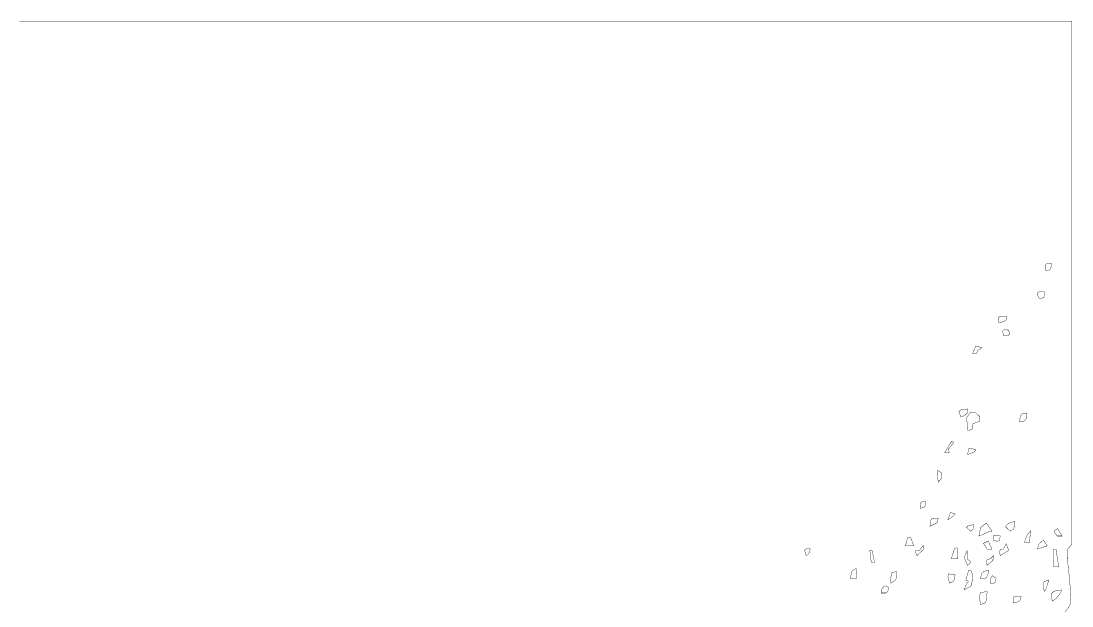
# Model space of a CAD drawing. Extents: x -9.2 to 9.2, y -6.3 to 6.2.
# Drawn here: x 0.21 to 9.17, y 1.26 to 6.25 of the extents above; entities that cross this region are included whole.
import ezdxf

# ---------------------------------------------------------------- set-up
doc = ezdxf.new("R2010")
doc.units = 0
doc.header["$LTSCALE"] = 0.000394
doc.layers.add('OUTLINE', color=7, linetype='CONTINUOUS')

msp = doc.modelspace()

# ---------------------------------------------------------------- linework, layer by layer
at = {"layer": 'OUTLINE', "color": 7, "linetype": 'CONTINUOUS', "const_width": 0.003}
msp.add_lwpolyline([(0.199121, 6.244), (0.310752, 6.244), (0.422389, 6.244), (0.534032, 6.244), (0.645682, 6.244), (0.757338, 6.244), (0.869001, 6.244), (0.980671, 6.244), (1.092348, 6.244), (1.204033, 6.244), (1.315725, 6.244), (1.427425, 6.244), (1.539133, 6.244), (1.65085, 6.244), (1.762575, 6.244), (1.87431, 6.244), (1.986053, 6.244), (2.097805, 6.244), (2.209567, 6.244), (2.321338, 6.244), (2.433119, 6.244), (2.544911, 6.244), (2.656713, 6.244), (2.768525, 6.244), (2.880348, 6.244), (2.992182, 6.244), (3.104028, 6.244), (3.215885, 6.244), (3.327753, 6.244), (3.439634, 6.244), (3.551526, 6.244), (3.663431, 6.244), (3.775348, 6.244), (3.887279, 6.244), (3.999222, 6.244), (4.111178, 6.244), (4.223148, 6.244), (4.335132, 6.244), (4.447129, 6.244), (4.559141, 6.244), (4.671167, 6.244), (4.783207, 6.244), (4.895262, 6.244), (5.007332, 6.244), (5.119418, 6.244), (5.231519, 6.244), (5.343635, 6.244), (5.455768, 6.244), (5.567916, 6.244), (5.680081, 6.244), (5.792262, 6.244), (5.904461, 6.244), (6.016676, 6.244), (6.128908, 6.244), (6.241158, 6.244), (6.353425, 6.244), (6.465711, 6.244), (6.578014, 6.244), (6.690336, 6.244), (6.802676, 6.244), (6.915035, 6.244), (7.027414, 6.244), (7.139811, 6.244), (7.252228, 6.244), (7.364664, 6.244), (7.47712, 6.244), (7.589597, 6.244), (7.702093, 6.244), (7.81461, 6.244), (7.927148, 6.244), (8.039707, 6.244), (8.152288, 6.244), (8.264889, 6.244), (8.377512, 6.244), (8.490158, 6.244), (8.602825, 6.244), (8.715514, 6.244), (8.828226, 6.244), (8.940961, 6.244), (9.053719, 6.244), (9.1665, 6.244), (9.1665, 6.244), (9.1665, 6.119478), (9.1665, 5.996036), (9.1665, 5.87363), (9.1665, 5.752216), (9.1665, 5.63175), (9.1665, 5.512188), (9.1665, 5.393485), (9.1665, 5.275598), (9.1665, 5.158482), (9.1665, 5.042094), (9.1665, 4.926389), (9.1665, 4.811323), (9.1665, 4.696852), (9.1665, 4.582932), (9.1665, 4.469519), (9.1665, 4.356569), (9.1665, 4.244037), (9.1665, 4.13188), (9.1665, 4.020053), (9.1665, 3.908513), (9.1665, 3.797215), (9.1665, 3.686115), (9.1665, 3.575169), (9.1665, 3.464333), (9.1665, 3.353563), (9.1665, 3.242815), (9.1665, 3.132044), (9.1665, 3.021207), (9.1665, 2.910259), (9.1665, 2.799157), (9.1665, 2.687856), (9.1665, 2.576312), (9.1665, 2.464481), (9.1665, 2.352319), (9.1665, 2.239782), (9.1665, 2.126826), (9.1665, 2.013406), (9.1665, 1.899479), (9.1665, 1.785), (9.1665, 1.785), (9.132264, 1.743986), (9.130944, 1.640889), (9.145125, 1.505625), (9.157389, 1.368111), (9.150319, 1.258264), (9.1065, 1.206)], dxfattribs=at)
at = {"layer": 'OUTLINE', "linetype": 'CONTINUOUS', "const_width": 0.003}
for points in [[(8.9445, 4.119), (8.939537, 4.158593), (8.949463, 4.177074), (8.9905, 4.18), (8.989019, 4.141074), (8.978648, 4.123259)], [(8.8885, 3.882), (8.869611, 3.924074), (8.884056, 3.935259), (8.9305, 3.938), (8.931611, 3.899481), (8.923389, 3.884519)], [(8.5415, 3.674), (8.539611, 3.718296), (8.558389, 3.727704), (8.6105, 3.73), (8.605056, 3.693259), (8.584278, 3.681407)], [(8.5825, 3.563), (8.578463, 3.602556), (8.58687, 3.612111), (8.6295, 3.611), (8.635315, 3.573667), (8.624019, 3.563)], [(8.3195, 3.41), (8.34913, 3.474037), (8.403204, 3.460296), (8.3635, 3.435), (8.356759, 3.413407), (8.342907, 3.408926)], [(8.2215, 2.869), (8.204019, 2.916), (8.224315, 2.931667), (8.2775, 2.938), (8.27387, 2.902556), (8.257796, 2.885778)], [(8.2775, 2.757), (8.271389, 2.866759), (8.302944, 2.909407), (8.348, 2.905), (8.382389, 2.873593), (8.381944, 2.835241), (8.3225, 2.81), (8.3215, 2.774037), (8.311833, 2.75963)], [(8.7215, 2.827), (8.727315, 2.874444), (8.741352, 2.895222), (8.7825, 2.902), (8.778685, 2.857222), (8.761315, 2.833778)], [(8.0825, 2.563), (8.141981, 2.663148), (8.161685, 2.654185), (8.1165, 2.597), (8.121241, 2.571296), (8.113759, 2.56337)], [(8.2775, 2.549), (8.281796, 2.567296), (8.286537, 2.586037), (8.2915, 2.605), (8.349204, 2.591148), (8.335796, 2.571519)], [(8.0275, 2.313), (8.0255, 2.347037), (8.0235, 2.381296), (8.0215, 2.416), (8.058389, 2.39263), (8.055278, 2.34637)], [(7.8745, 2.091), (7.877944, 2.130296), (7.886056, 2.146704), (7.9195, 2.15), (7.918944, 2.114481), (7.908389, 2.100519)], [(7.9575, 1.938), (7.96387, 1.988333), (7.977796, 2.005333), (8.0275, 2.007), (8.01913, 1.968444), (7.995204, 1.956556)], [(8.1105, 1.994), (8.117537, 2.014037), (8.124796, 2.034296), (8.1325, 2.055), (8.172352, 2.044296), (8.152648, 2.020037)], [(8.6385, 1.896), (8.599833, 1.937111), (8.625833, 1.962222), (8.6805, 1.98), (8.678056, 1.940222), (8.669611, 1.913111)], [(8.3055, 1.896), (8.268944, 1.928963), (8.285722, 1.94437), (8.3325, 1.952), (8.329944, 1.930148), (8.323389, 1.910519)], [(8.3745, 1.855), (8.3895, 1.927852), (8.439167, 1.965148), (8.4855, 1.896), (8.439389, 1.886037), (8.415278, 1.86963)], [(8.7635, 1.799), (8.783278, 1.858778), (8.815056, 1.901889), (8.8055, 1.799), (8.7915, 1.799), (8.7775, 1.799)], [(9.0415, 1.855), (9.014574, 1.897222), (9.044759, 1.918111), (9.0825, 1.855), (9.069204, 1.855), (9.055463, 1.855)], [(7.7495, 1.771), (7.767204, 1.843444), (7.794463, 1.841222), (7.8195, 1.771), (7.796463, 1.771), (7.773204, 1.771)], [(8.4445, 1.744), (8.413352, 1.792), (8.453981, 1.812667), (8.4855, 1.744), (8.472204, 1.744), (8.458463, 1.744)], [(8.4995, 1.813), (8.495574, 1.855), (8.509426, 1.861667), (8.5555, 1.855), (8.552981, 1.820111), (8.538019, 1.811889)], [(8.5555, 1.688), (8.552722, 1.721185), (8.555944, 1.738815), (8.5825, 1.744), (8.608611, 1.789037), (8.628722, 1.732296)], [(8.8745, 1.744), (8.886907, 1.787), (8.924426, 1.820667), (8.9575, 1.771), (8.930204, 1.762), (8.902463, 1.753)], [(6.9025, 1.688), (6.890204, 1.731037), (6.894796, 1.74363), (6.9365, 1.746), (6.93413, 1.720519), (6.924204, 1.704815)], [(7.4575, 1.632), (7.444981, 1.735333), (7.464685, 1.73), (7.4855, 1.632), (7.476463, 1.632), (7.467204, 1.632)], [(7.8465, 1.688), (7.834278, 1.721259), (7.837389, 1.730074), (7.8705, 1.734), (7.900056, 1.775185), (7.906278, 1.743481)], [(8.1385, 1.66), (8.167685, 1.749778), (8.188648, 1.754889), (8.1945, 1.66), (8.176204, 1.66), (8.157463, 1.66)], [(8.2775, 1.605), (8.248204, 1.673963), (8.27513, 1.72937), (8.2785, 1.655), (8.300019, 1.642259), (8.301981, 1.624407)], [(9.0135, 1.591), (9.012833, 1.742111), (9.032167, 1.739222), (9.0555, 1.591), (9.0415, 1.591), (9.0275, 1.591)], [(8.4445, 1.605), (8.441722, 1.63837), (8.444944, 1.655296), (8.4715, 1.66), (8.499389, 1.687296), (8.493278, 1.64637)], [(7.2775, 1.494), (7.294426, 1.557556), (7.328907, 1.578444), (7.3325, 1.494), (7.314463, 1.494), (7.296204, 1.494)], [(7.6245, 1.452), (7.623167, 1.499), (7.6345, 1.544), (7.6725, 1.551), (7.673389, 1.504), (7.663611, 1.477)], [(8.1245, 1.452), (8.11113, 1.511222), (8.116204, 1.531778), (8.1715, 1.527), (8.169759, 1.490667), (8.156907, 1.467)], [(8.2495, 1.396), (8.265796, 1.440444), (8.285204, 1.469556), (8.2635, 1.48), (8.288636, 1.563808), (8.313148, 1.554544), (8.323692, 1.494976), (8.306924, 1.427872)], [(8.3885, 1.494), (8.4015, 1.535889), (8.415833, 1.553111), (8.4575, 1.563), (8.449833, 1.514889), (8.434167, 1.496778)], [(8.4715, 1.452), (8.474685, 1.492519), (8.488981, 1.516815), (8.5215, 1.496), (8.515648, 1.463259), (8.502685, 1.452741)], [(8.9305, 1.382), (8.925796, 1.436963), (8.930204, 1.46637), (8.9715, 1.48), (8.950648, 1.415037), (8.940019, 1.38963)], [(7.5415, 1.369), (7.549463, 1.407667), (7.57187, 1.431), (7.6065, 1.417), (7.598093, 1.379667), (7.581907, 1.369)], [(8.3885, 1.271), (8.378796, 1.337111), (8.38887, 1.371889), (8.4445, 1.382), (8.442204, 1.325667), (8.431463, 1.286)], [(8.6665, 1.285), (8.667722, 1.333296), (8.684278, 1.34337), (8.7355, 1.341), (8.724944, 1.305593), (8.705722, 1.292407)], [(8.9995, 1.299), (8.99213, 1.361481), (9.01387, 1.384185), (9.0825, 1.396), (9.065204, 1.361519), (9.032796, 1.322815)]]:
    msp.add_lwpolyline(points, close=True, dxfattribs=at)

doc.saveas('drawing.dxf')
